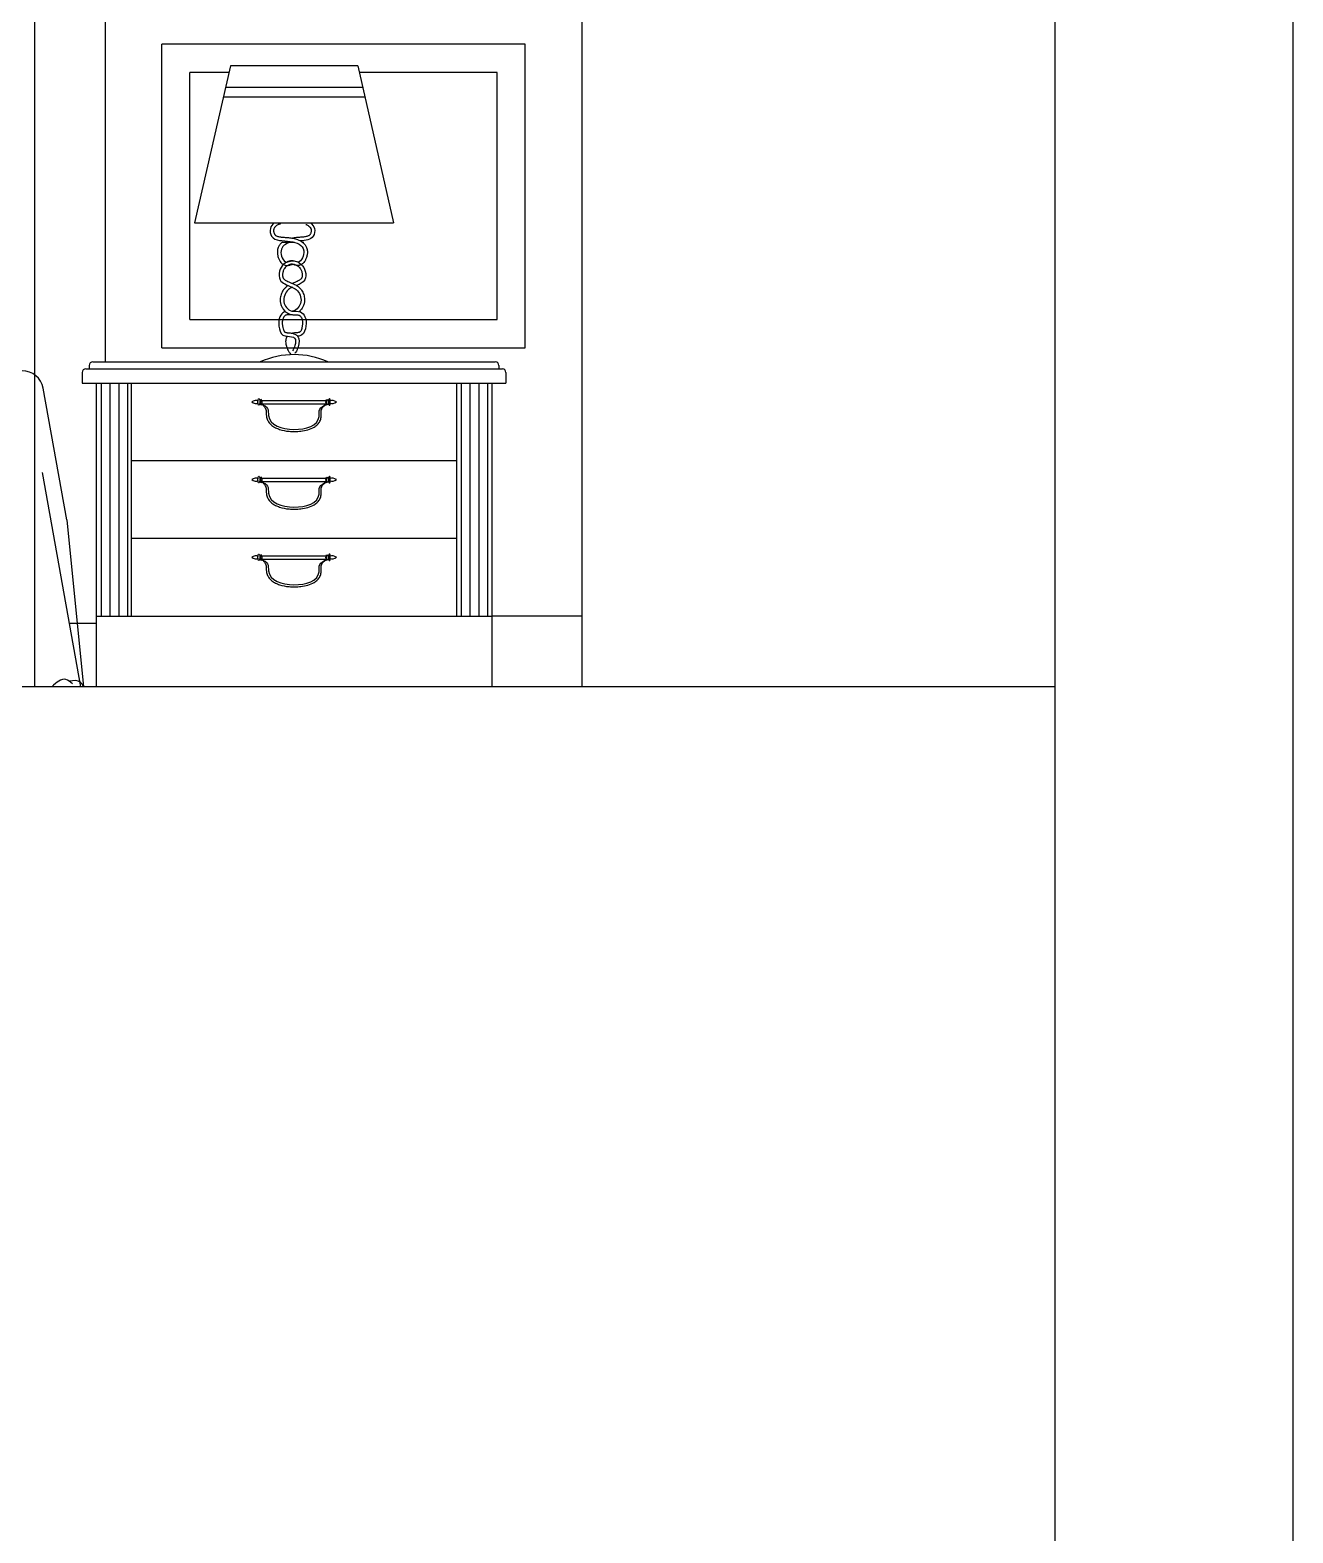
# Model space of a CAD drawing. Header units: inches. Extents: x 11.2 to 54.2, y 16.2 to 41.
# Drawn here: x 52.367 to 54.155, y 28.928 to 31.056 of the extents above; entities that cross this region are included whole.
import ezdxf

# ---------------------------------------------------------------- set-up
doc = ezdxf.new("R2010")
doc.units = ezdxf.units.IN
doc.header["$MEASUREMENT"] = 0
for name, color, linetype in [('02', 2, 'Continuous'), ('1', 1, 'Continuous'), ('4', 4, 'Continuous'), ('kadrbm', 4, 'Continuous')]:
    doc.layers.add(name, color=color, linetype=linetype)

# ---------------------------------------------------------------- blocks, each defined once
blk = doc.blocks.new('kadrbm')
at = {"layer": 'kadrbm', "color": 4}
blk.add_lwpolyline([(0, 0), (0, 24.7972), (21, 24.7972), (21, 0), (0, 0)], close=True, dxfattribs=at)
blk.add_lwpolyline([(20.6631, 0.3257), (20.6631, 24.4603), (0.3369, 24.4603), (0.3369, 0.3257), (20.6631, 0.3257)], dxfattribs=at)

msp = doc.modelspace()

# ---------------------------------------------------------------- linework, layer by layer
at = {"layer": '02'}
for p, q in [((53.1482, 32.8263), (53.1482, 30.1263)), ((53.0682, 31.0362), (52.5532, 31.0362)), ((52.6485, 30.9962), (52.5932, 30.9962)), ((52.6507, 31.0057), (52.5998, 30.7832)), ((52.8308, 31.0057), (52.6507, 31.0057)), ((52.8308, 31.0057), (52.8816, 30.7832)), ((53.0282, 30.9962), (52.8329, 30.9962)), ((52.8378, 30.975), (52.6437, 30.975)), ((52.8409, 30.9614), (52.6405, 30.9614)), ((52.5998, 30.7832), (52.8816, 30.7832)), ((52.7414, 30.7556), (52.7247, 30.7556)), ((52.7546, 30.7556), (52.7528, 30.7556)), ((52.4678, 30.2263), (52.4678, 30.5563)), ((52.4803, 30.2263), (52.4803, 30.5563)), ((52.4928, 30.2263), (52.4928, 30.5563)), ((52.5053, 30.2263), (52.5053, 30.5563)), ((52.9778, 30.2263), (52.9778, 30.5563)), ((52.9903, 30.2263), (52.9903, 30.5563)), ((53.0028, 30.2263), (53.0028, 30.5563)), ((53.0153, 30.2263), (53.0153, 30.5563)), ((52.6952, 30.5318), (52.7862, 30.5318)), ((52.6952, 30.5268), (52.7863, 30.5268)), ((52.3841, 30.4297), (52.4381, 30.1263)), ((52.6952, 30.4218), (52.7862, 30.4218)), ((52.6952, 30.4168), (52.7863, 30.4168)), ((52.6952, 30.3118), (52.7862, 30.3118)), ((52.6952, 30.3068), (52.7863, 30.3068)), ((52.4221, 30.2163), (52.4607, 30.2163)), ((53.1482, 30.1263), (49.7982, 30.1263))]:
    msp.add_line(p, q, dxfattribs=at)
for centre, radius, start, end in [((52.7407, 30.4799), 0.1167, 65.7073, 114.2927), ((52.687, 30.5222), 0.00955, 69.0492, 130.2371), ((52.687, 30.5368), 0.00955, 229.7629, 290.9508), ((52.7944, 30.5222), 0.00955, 49.7629, 110.9508), ((52.7944, 30.5368), 0.00955, 249.0492, 310.2371), ((52.687, 30.4122), 0.00955, 69.0492, 130.2371), ((52.687, 30.4268), 0.00955, 229.7629, 290.9508), ((52.7944, 30.4122), 0.00955, 49.7629, 110.9508), ((52.7944, 30.4268), 0.00955, 249.0492, 310.2371), ((52.687, 30.3022), 0.00955, 69.0492, 130.2371), ((52.7944, 30.3022), 0.00955, 49.7629, 110.9508), ((52.687, 30.3168), 0.00955, 229.7629, 290.9508), ((52.7944, 30.3168), 0.00955, 249.0492, 310.2371)]:
    msp.add_arc(centre, radius, start, end, dxfattribs=at)
for centre in [(52.6908, 30.5295), (52.6908, 30.4195), (52.6908, 30.3095)]:
    msp.add_ellipse(centre, major_axis=(0, 0.0047), ratio=0.287353, dxfattribs=at)
for centre, major_axis, ratio, start_param, end_param in [((52.6927, 30.5293), (-0.00001, 0.00346), 0.499816, 2.572703, 6.805763), ((52.6939, 30.5293), (0, 0.00386), 0.448757, 2.645237, 6.768924), ((52.6927, 30.4193), (-0.00001, 0.00346), 0.499816, 2.572703, 6.805763), ((52.6939, 30.4193), (0, 0.00386), 0.448757, 2.645237, 6.768924), ((52.6927, 30.3093), (-0.00001, 0.00346), 0.499816, 2.572703, 6.805763), ((52.6939, 30.3093), (0, 0.00386), 0.448757, 2.645237, 6.768924)]:
    msp.add_ellipse(centre, major_axis=major_axis, ratio=ratio, start_param=start_param, end_param=end_param, dxfattribs=at)
at = {"layer": '02', "extrusion": (0, 0, -1)}
for centre, major_axis, ratio, start_param, end_param in [((52.7876, 30.5293), (0, 0.00386), 0.448757, 2.645237, 6.768924), ((52.7887, 30.5293), (0.00001, 0.00346), 0.499816, 2.572703, 6.805763), ((52.7876, 30.4193), (0, 0.00386), 0.448757, 2.645237, 6.768924), ((52.7887, 30.4193), (0.00001, 0.00346), 0.499816, 2.572703, 6.805763), ((52.7876, 30.3093), (0, 0.00386), 0.448757, 2.645237, 6.768924), ((52.7887, 30.3093), (0.00001, 0.00346), 0.499816, 2.572703, 6.805763)]:
    msp.add_ellipse(centre, major_axis=major_axis, ratio=ratio, start_param=start_param, end_param=end_param, dxfattribs=at)
for centre in [(52.7907, 30.5295), (52.7907, 30.4195), (52.7907, 30.3095)]:
    msp.add_ellipse(centre, major_axis=(0, 0.0047), ratio=0.287353, dxfattribs=at)
at = {"layer": '02'}
for points, knots in [([(52.7126, 30.7832), (52.71, 30.7812), (52.7054, 30.7752), (52.7091, 30.7564), (52.734, 30.7597), (52.7601, 30.7493), (52.7501, 30.7243), (52.7369, 30.7316), (52.7254, 30.7259), (52.719, 30.7149), (52.7191, 30.6987), (52.7339, 30.6943), (52.7472, 30.6877), (52.7542, 30.6715), (52.7446, 30.6594), (52.7387, 30.6582), (52.7383, 30.6582)], [114.621033, 114.621033, 114.621033, 114.621033, 124.12004, 135.44211, 162.810921, 185.967208, 203.984139, 211.098678, 225.556746, 236.765717, 249.050556, 267.657282, 275.909022, 294.238731, 311.372704, 312.363402, 312.363402, 312.363402, 312.363402]), ([(52.7216, 30.7817), (52.7216, 30.7817), (52.7215, 30.7817), (52.7208, 30.7816), (52.7202, 30.7814), (52.7193, 30.7811), (52.719, 30.781), (52.7184, 30.7807), (52.7181, 30.7806), (52.7172, 30.7802), (52.7166, 30.7798), (52.7152, 30.7789), (52.7145, 30.7782), (52.7132, 30.7768), (52.7127, 30.7761), (52.7122, 30.775), (52.7121, 30.7747), (52.7119, 30.7742), (52.7119, 30.7739), (52.7118, 30.7734), (52.7118, 30.7732), (52.7117, 30.7723), (52.7117, 30.7717), (52.7118, 30.7706), (52.7119, 30.77), (52.7122, 30.7688), (52.7124, 30.7683), (52.7127, 30.7676), (52.7129, 30.7673), (52.7132, 30.7668), (52.7133, 30.7666), (52.7137, 30.7662), (52.7138, 30.766), (52.7144, 30.7655), (52.7147, 30.7653), (52.7156, 30.7647), (52.7162, 30.7645), (52.7174, 30.7641), (52.7181, 30.7639), (52.7196, 30.7635), (52.7205, 30.7634), (52.7229, 30.7631), (52.7247, 30.7629), (52.7285, 30.7626), (52.7305, 30.7625), (52.7337, 30.7622), (52.7348, 30.762), (52.7381, 30.7616), (52.7403, 30.7611), (52.7447, 30.7599), (52.7469, 30.7591), (52.7503, 30.7574), (52.7516, 30.7565), (52.7541, 30.7545), (52.7553, 30.7534), (52.7571, 30.751), (52.7578, 30.7498), (52.7587, 30.7475), (52.759, 30.7464), (52.7594, 30.7447), (52.7594, 30.744), (52.7596, 30.7426), (52.7596, 30.7419), (52.7595, 30.7396), (52.7593, 30.7381), (52.7586, 30.735), (52.7582, 30.7335), (52.757, 30.7309), (52.7564, 30.7297), (52.7551, 30.7277), (52.7544, 30.7268), (52.753, 30.7254), (52.7522, 30.7248), (52.7506, 30.7238), (52.7497, 30.7234), (52.7482, 30.723), (52.7478, 30.7229), (52.747, 30.7228), (52.7467, 30.7227), (52.7462, 30.7227), (52.7459, 30.7227), (52.7451, 30.7227), (52.7446, 30.7228), (52.7433, 30.723), (52.7425, 30.7232), (52.7412, 30.7236), (52.7406, 30.7238), (52.7395, 30.7242), (52.7391, 30.7243), (52.7386, 30.7244), (52.7385, 30.7245), (52.7382, 30.7245), (52.738, 30.7246), (52.7376, 30.7246), (52.7374, 30.7246), (52.7368, 30.7246), (52.7364, 30.7246), (52.7352, 30.7244), (52.7344, 30.7242), (52.7329, 30.7235), (52.7321, 30.723), (52.7305, 30.722), (52.7298, 30.7214), (52.7285, 30.7201), (52.7279, 30.7194), (52.7266, 30.7176), (52.7259, 30.7164), (52.7252, 30.7145), (52.725, 30.7138), (52.7246, 30.7123), (52.7245, 30.7116), (52.7244, 30.7098), (52.7244, 30.7089), (52.7245, 30.7071), (52.7247, 30.7063), (52.725, 30.7055), (52.7251, 30.7052), (52.7253, 30.7049), (52.7254, 30.7048), (52.7255, 30.7045), (52.7256, 30.7044), (52.7259, 30.704), (52.7261, 30.7037), (52.7269, 30.703), (52.7274, 30.7026), (52.7287, 30.7017), (52.7295, 30.7013), (52.7312, 30.7005), (52.7321, 30.7001), (52.7344, 30.6991), (52.7358, 30.6985), (52.7386, 30.6974), (52.74, 30.6968), (52.7429, 30.6953), (52.7444, 30.6945), (52.7463, 30.6931), (52.7468, 30.6927), (52.7478, 30.6918), (52.7483, 30.6914), (52.7497, 30.6899), (52.7505, 30.6889), (52.7525, 30.6859), (52.7536, 30.6839), (52.7551, 30.6795), (52.7555, 30.6773), (52.7556, 30.6737), (52.7556, 30.6726), (52.7553, 30.6707), (52.7552, 30.67), (52.7549, 30.6686), (52.7547, 30.668), (52.754, 30.666), (52.7535, 30.6647), (52.7519, 30.6618), (52.7507, 30.6602), (52.749, 30.6584), (52.7485, 30.658), (52.7481, 30.6576)], [106.203848, 106.203848, 106.203848, 106.203848, 106.309256, 106.309256, 108.837155, 108.837155, 110.114808, 110.114808, 111.39246, 111.39246, 113.947764, 113.947764, 117.924196, 117.924196, 121.900628, 121.900628, 123.560073, 123.560073, 124.805541, 124.805541, 126.051008, 126.051008, 128.541944, 128.541944, 131.032879, 131.032879, 133.545529, 133.545529, 135.024013, 135.024013, 136.681273, 136.681273, 138.338533, 138.338533, 141.222082, 141.222082, 144.105631, 144.105631, 146.989181, 146.989181, 149.87273, 149.87273, 154.962378, 154.962378, 160.052026, 160.052026, 162.656157, 162.656157, 167.864421, 167.864421, 173.072684, 173.072684, 176.663539, 176.663539, 180.254394, 180.254394, 183.17065, 183.17065, 185.370032, 185.370032, 186.75678, 186.75678, 188.143528, 188.143528, 191.28169, 191.28169, 194.419851, 194.419851, 197.058611, 197.058611, 199.221261, 199.221261, 200.991937, 200.991937, 202.762613, 202.762613, 203.540829, 203.540829, 204.003289, 204.003289, 204.46575, 204.46575, 205.390671, 205.390671, 207.119714, 207.119714, 208.848757, 208.848757, 210.5778, 210.5778, 211.090501, 211.090501, 212.115902, 212.115902, 213.141304, 213.141304, 215.192108, 215.192108, 218.693253, 218.693253, 222.194399, 222.194399, 225.695545, 225.695545, 229.19669, 229.19669, 234.560184, 234.560184, 237.335007, 237.335007, 240.109831, 240.109831, 243.733724, 243.733724, 247.357617, 247.357617, 248.719926, 248.719926, 249.671664, 249.671664, 250.623402, 250.623402, 252.526878, 252.526878, 255.664742, 255.664742, 258.802606, 258.802606, 261.94047, 261.94047, 266.130687, 266.130687, 270.320903, 270.320903, 274.511119, 274.511119, 276.064104, 276.064104, 277.617089, 277.617089, 280.723059, 280.723059, 285.922804, 285.922804, 291.122548, 291.122548, 293.669866, 293.669866, 295.183731, 295.183731, 296.697597, 296.697597, 299.725328, 299.725328, 303.929283, 303.929283, 305.254655, 305.254655, 305.254655, 305.254655]), ([(52.7576, 30.781), (52.7577, 30.781), (52.7579, 30.7809), (52.7583, 30.7807), (52.7586, 30.7806), (52.7595, 30.7802), (52.7601, 30.7798), (52.7614, 30.7789), (52.7622, 30.7782), (52.7634, 30.7768), (52.7639, 30.7761), (52.7644, 30.775), (52.7645, 30.7747), (52.7647, 30.7742), (52.7648, 30.7739), (52.7649, 30.7734), (52.7649, 30.7732), (52.765, 30.7723), (52.765, 30.7717), (52.7649, 30.7706), (52.7647, 30.77), (52.7644, 30.7688), (52.7643, 30.7683), (52.7639, 30.7676), (52.7638, 30.7673), (52.7635, 30.7668), (52.7633, 30.7666), (52.763, 30.7662), (52.7628, 30.766), (52.7623, 30.7655), (52.7619, 30.7653), (52.761, 30.7647), (52.7605, 30.7645), (52.7592, 30.7641), (52.7586, 30.7639), (52.757, 30.7635), (52.7562, 30.7634), (52.7537, 30.7631), (52.7519, 30.7629), (52.7481, 30.7626), (52.7461, 30.7625), (52.743, 30.7622), (52.7419, 30.762), (52.7399, 30.7618), (52.7391, 30.7616), (52.7383, 30.7615)], [109.595734, 109.595734, 109.595734, 109.595734, 110.114808, 110.114808, 111.39246, 111.39246, 113.947765, 113.947765, 117.924196, 117.924196, 121.900628, 121.900628, 123.560075, 123.560075, 124.805542, 124.805542, 126.05101, 126.05101, 128.541946, 128.541946, 131.032881, 131.032881, 133.545527, 133.545527, 135.024012, 135.024012, 136.681272, 136.681272, 138.338532, 138.338532, 141.222081, 141.222081, 144.10563, 144.10563, 146.989179, 146.989179, 149.872728, 149.872728, 154.962376, 154.962376, 160.052023, 160.052023, 162.656156, 162.656156, 164.564552, 164.564552, 164.564552, 164.564552]), ([(52.764, 30.7832), (52.7667, 30.7812), (52.7713, 30.7752), (52.7681, 30.7592), (52.7573, 30.7583), (52.7496, 30.7577)], [120.742501, 120.742501, 120.742501, 120.742501, 130.241288, 141.563358, 161.821253, 161.821253, 161.821253, 161.821253]), ([(52.7247, 30.7562), (52.7243, 30.756), (52.724, 30.7558), (52.7225, 30.7545), (52.7213, 30.7534), (52.7196, 30.751), (52.7189, 30.7498), (52.7179, 30.7475), (52.7176, 30.7464), (52.7173, 30.7447), (52.7172, 30.744), (52.7171, 30.7426), (52.7171, 30.7419), (52.7171, 30.7396), (52.7173, 30.7381), (52.718, 30.735), (52.7185, 30.7335), (52.7196, 30.7309), (52.7202, 30.7297), (52.7216, 30.7277), (52.7222, 30.7268), (52.7237, 30.7254), (52.7244, 30.7248), (52.7261, 30.7238), (52.727, 30.7234), (52.7284, 30.723), (52.7289, 30.7229), (52.7296, 30.7228), (52.7299, 30.7227), (52.7305, 30.7227), (52.7308, 30.7227), (52.7315, 30.7227), (52.732, 30.7228), (52.7334, 30.723), (52.7341, 30.7232), (52.7355, 30.7236), (52.7361, 30.7238), (52.7371, 30.7242), (52.7376, 30.7243), (52.7381, 30.7244), (52.7382, 30.7245), (52.7385, 30.7245), (52.7387, 30.7246), (52.739, 30.7246), (52.7392, 30.7246), (52.7398, 30.7246), (52.7403, 30.7246), (52.7414, 30.7244), (52.7422, 30.7242), (52.7438, 30.7235), (52.7446, 30.723), (52.7461, 30.722), (52.7469, 30.7214), (52.7482, 30.7201), (52.7488, 30.7194), (52.7501, 30.7176), (52.7507, 30.7164), (52.7514, 30.7145), (52.7517, 30.7138), (52.752, 30.7123), (52.7521, 30.7116), (52.7523, 30.7098), (52.7523, 30.7089), (52.7521, 30.7071), (52.7519, 30.7063), (52.7516, 30.7055), (52.7515, 30.7052), (52.7513, 30.7049), (52.7513, 30.7048), (52.7511, 30.7045), (52.751, 30.7044), (52.7507, 30.704), (52.7505, 30.7037), (52.7498, 30.703), (52.7492, 30.7026), (52.7479, 30.7017), (52.7472, 30.7013), (52.7455, 30.7005), (52.7445, 30.7001), (52.7423, 30.6991), (52.7409, 30.6985), (52.7391, 30.6978), (52.7387, 30.6977), (52.7383, 30.6975)], [175.822221, 175.822221, 175.822221, 175.822221, 176.66354, 176.66354, 180.254395, 180.254395, 183.17065, 183.17065, 185.37003, 185.37003, 186.756777, 186.756777, 188.143524, 188.143524, 191.281685, 191.281685, 194.419846, 194.419846, 197.058607, 197.058607, 199.221257, 199.221257, 200.991934, 200.991934, 202.762611, 202.762611, 203.540826, 203.540826, 204.003283, 204.003283, 204.46574, 204.46574, 205.390653, 205.390653, 207.119692, 207.119692, 208.84873, 208.84873, 210.577769, 210.577769, 211.090488, 211.090488, 212.115926, 212.115926, 213.141364, 213.141364, 215.192241, 215.192241, 218.693412, 218.693412, 222.194582, 222.194582, 225.695753, 225.695753, 229.196924, 229.196924, 234.560419, 234.560419, 237.335343, 237.335343, 240.110267, 240.110267, 243.734087, 243.734087, 247.357908, 247.357908, 248.720479, 248.720479, 249.672178, 249.672178, 250.623878, 250.623878, 252.527277, 252.527277, 255.665235, 255.665235, 258.803192, 258.803192, 261.94115, 261.94115, 266.13093, 266.13093, 267.262592, 267.262592, 267.262592, 267.262592]), ([(52.7353, 30.7556), (52.7286, 30.7537), (52.7176, 30.7466), (52.7265, 30.7243), (52.7397, 30.7316), (52.7512, 30.7259), (52.7577, 30.7149), (52.7576, 30.7004), (52.749, 30.6964), (52.7443, 30.6945)], [174.175905, 174.175905, 174.175905, 174.175905, 192.088456, 210.105387, 217.219926, 231.677994, 242.886965, 255.171804, 269.338797, 269.338797, 269.338797, 269.338797]), ([(52.7324, 30.6945), (52.7319, 30.6942), (52.7314, 30.6938), (52.7303, 30.6931), (52.7298, 30.6927), (52.7288, 30.6918), (52.7284, 30.6914), (52.727, 30.6899), (52.7261, 30.6889), (52.7241, 30.6859), (52.7231, 30.6839), (52.7216, 30.6795), (52.7211, 30.6773), (52.721, 30.6737), (52.7211, 30.6726), (52.7213, 30.6707), (52.7214, 30.67), (52.7217, 30.6686), (52.7219, 30.668), (52.7226, 30.666), (52.7232, 30.6647), (52.7248, 30.6618), (52.7259, 30.6602), (52.7286, 30.6574), (52.7301, 30.6562), (52.7325, 30.6549), (52.7331, 30.6546), (52.7345, 30.654), (52.7352, 30.6538), (52.7363, 30.6535), (52.7367, 30.6534), (52.7373, 30.6533), (52.7377, 30.6532), (52.7387, 30.6531), (52.7393, 30.653), (52.741, 30.6529), (52.742, 30.6529), (52.7438, 30.6529), (52.7446, 30.6529), (52.746, 30.6528), (52.7466, 30.6528), (52.7472, 30.6526), (52.7474, 30.6526), (52.7476, 30.6525), (52.7477, 30.6524), (52.7479, 30.6523), (52.7481, 30.6523), (52.7484, 30.6521), (52.7486, 30.6519), (52.7494, 30.6513), (52.7499, 30.6507), (52.7508, 30.6494), (52.7513, 30.6486), (52.7519, 30.6471), (52.7521, 30.6464), (52.7525, 30.6448), (52.7526, 30.644), (52.7527, 30.6422), (52.7527, 30.6413), (52.7526, 30.6397), (52.7525, 30.6392), (52.7524, 30.638), (52.7523, 30.6374), (52.7521, 30.6361), (52.752, 30.6355), (52.7517, 30.6338), (52.7514, 30.6329), (52.7508, 30.6312), (52.7505, 30.6305), (52.7499, 30.6296), (52.7497, 30.6293), (52.7494, 30.6289), (52.7493, 30.6288), (52.7491, 30.6287), (52.749, 30.6286), (52.7489, 30.6285), (52.7488, 30.6285), (52.7485, 30.6283), (52.7481, 30.6282), (52.7474, 30.628), (52.7469, 30.6279), (52.7458, 30.6277), (52.7451, 30.6276), (52.7438, 30.6275), (52.743, 30.6274), (52.7415, 30.6273), (52.7407, 30.6272), (52.7393, 30.627), (52.7388, 30.6269), (52.7383, 30.6268)], [273.018356, 273.018356, 273.018356, 273.018356, 274.510489, 274.510489, 276.063181, 276.063181, 277.615873, 277.615873, 280.721257, 280.721257, 285.921053, 285.921053, 291.120849, 291.120849, 293.667498, 293.667498, 295.181592, 295.181592, 296.695687, 296.695687, 299.723875, 299.723875, 303.927971, 303.927971, 308.132068, 308.132068, 309.640977, 309.640977, 311.237915, 311.237915, 311.987526, 311.987526, 312.737138, 312.737138, 314.236361, 314.236361, 316.851827, 316.851827, 319.467293, 319.467293, 322.082759, 322.082759, 323.287723, 323.287723, 324.154038, 324.154038, 325.020352, 325.020352, 326.752981, 326.752981, 330.113971, 330.113971, 333.474961, 333.474961, 336.835951, 336.835951, 340.19694, 340.19694, 343.55793, 343.55793, 345.364232, 345.364232, 347.337463, 347.337463, 349.310694, 349.310694, 352.608363, 352.608363, 355.906032, 355.906032, 358.103707, 358.103707, 359.463684, 359.463684, 360.29394, 360.29394, 361.124196, 361.124196, 363.114013, 363.114013, 365.103831, 365.103831, 367.093648, 367.093648, 369.083465, 369.083465, 371.073282, 371.073282, 372.234378, 372.234378, 372.234378, 372.234378]), ([(52.7383, 30.692), (52.7363, 30.6911), (52.7292, 30.6871), (52.7225, 30.6715), (52.735, 30.6556), (52.7495, 30.6596), (52.7579, 30.6492), (52.758, 30.6372), (52.7546, 30.6243), (52.748, 30.6229), (52.7457, 30.6226)], [275.432758, 275.432758, 275.432758, 275.432758, 282.03027, 300.359979, 317.493952, 329.894392, 339.235888, 352.440217, 366.330787, 372.56457, 372.56457, 372.56457, 372.56457]), ([(52.7286, 30.6576), (52.728, 30.6574), (52.7246, 30.6564), (52.7188, 30.6492), (52.7186, 30.6372), (52.722, 30.6241), (52.7325, 30.6222), (52.7439, 30.6221), (52.7426, 30.61), (52.7399, 30.604), (52.7383, 30.6019)], [322.011843, 322.011843, 322.011843, 322.011843, 323.773144, 333.11464, 346.318969, 360.209539, 366.781568, 377.338024, 387.713462, 395.592473, 395.592473, 395.592473, 395.592473]), ([(52.7383, 30.6531), (52.7378, 30.653), (52.7372, 30.653), (52.7356, 30.6529), (52.7346, 30.6529), (52.7328, 30.6529), (52.732, 30.6529), (52.7306, 30.6528), (52.7301, 30.6528), (52.7294, 30.6526), (52.7293, 30.6526), (52.729, 30.6525), (52.7289, 30.6524), (52.7287, 30.6523), (52.7286, 30.6523), (52.7283, 30.6521), (52.728, 30.6519), (52.7273, 30.6513), (52.7268, 30.6507), (52.7258, 30.6494), (52.7254, 30.6487), (52.7248, 30.6472), (52.7245, 30.6465), (52.7242, 30.6449), (52.7241, 30.6441), (52.7239, 30.6423), (52.7239, 30.6414), (52.724, 30.6399), (52.7241, 30.6393), (52.7242, 30.638), (52.7243, 30.6374), (52.7245, 30.6361), (52.7246, 30.6354), (52.725, 30.6338), (52.7252, 30.6328), (52.7258, 30.6312), (52.7262, 30.6304), (52.7267, 30.6295), (52.7269, 30.6293), (52.7273, 30.6289), (52.7274, 30.6288), (52.7276, 30.6287), (52.7276, 30.6286), (52.7278, 30.6285), (52.7278, 30.6285), (52.7282, 30.6283), (52.7285, 30.6282), (52.7292, 30.628), (52.7297, 30.6279), (52.7308, 30.6277), (52.7314, 30.6276), (52.7327, 30.6275), (52.7335, 30.6274), (52.735, 30.6273), (52.7358, 30.6272), (52.7375, 30.627), (52.7383, 30.6268), (52.7401, 30.6264), (52.741, 30.6261), (52.7425, 30.6254), (52.7431, 30.625), (52.7441, 30.6243), (52.7445, 30.624), (52.7452, 30.6233), (52.7455, 30.6229), (52.746, 30.6222), (52.7463, 30.6218), (52.7469, 30.6206), (52.7471, 30.6199), (52.7475, 30.6184), (52.7477, 30.6177), (52.7478, 30.6163), (52.7478, 30.6156), (52.7478, 30.6136), (52.7476, 30.6123), (52.7472, 30.6103), (52.7471, 30.6096), (52.7467, 30.6082), (52.7465, 30.6076), (52.7461, 30.6063), (52.7459, 30.6057), (52.7452, 30.6038), (52.7446, 30.6026), (52.7434, 30.6004), (52.7427, 30.5994), (52.742, 30.5985)], [312.96731, 312.96731, 312.96731, 312.96731, 314.244048, 314.244048, 316.859404, 316.859404, 319.47476, 319.47476, 322.090115, 322.090115, 323.299435, 323.299435, 324.142567, 324.142567, 324.9857, 324.9857, 326.671964, 326.671964, 330.016991, 330.016991, 333.362018, 333.362018, 336.707046, 336.707046, 340.052073, 340.052073, 343.3971, 343.3971, 345.302768, 345.302768, 347.338494, 347.338494, 349.37422, 349.37422, 352.659805, 352.659805, 355.945391, 355.945391, 358.137644, 358.137644, 359.430974, 359.430974, 360.240761, 360.240761, 361.050549, 361.050549, 363.024365, 363.024365, 364.998182, 364.998182, 366.971998, 366.971998, 368.945815, 368.945815, 370.919631, 370.919631, 372.893448, 372.893448, 374.867264, 374.867264, 376.139596, 376.139596, 376.954778, 376.954778, 377.716982, 377.716982, 378.479186, 378.479186, 379.895926, 379.895926, 381.312665, 381.312665, 382.729404, 382.729404, 385.528548, 385.528548, 387.162428, 387.162428, 388.690273, 388.690273, 390.218117, 390.218117, 393.273806, 393.273806, 395.989199, 395.989199, 395.989199, 395.989199]), ([(52.731, 30.6226), (52.7309, 30.6226), (52.7309, 30.6226), (52.7307, 30.6223), (52.7305, 30.622), (52.7299, 30.621), (52.7296, 30.6202), (52.7292, 30.6188), (52.729, 30.6181), (52.7289, 30.6167), (52.7288, 30.616), (52.7288, 30.6141), (52.729, 30.6128), (52.7294, 30.6106), (52.7296, 30.6096), (52.73, 30.6081), (52.7301, 30.6076), (52.7304, 30.6065), (52.7306, 30.606), (52.7312, 30.6045), (52.7316, 30.6035), (52.7329, 30.601), (52.7337, 30.5997), (52.7353, 30.5978), (52.7358, 30.5971), (52.7364, 30.5965)], [377.650713, 377.650713, 377.650713, 377.650713, 377.671372, 377.671372, 378.287433, 378.287433, 379.6663, 379.6663, 381.045166, 381.045166, 382.424032, 382.424032, 385.138632, 385.138632, 387.289308, 387.289308, 388.563891, 388.563891, 389.838473, 389.838473, 392.387639, 392.387639, 396.076631, 396.076631, 397.979992, 397.979992, 397.979992, 397.979992]), ([(52.6948, 30.526), (52.6951, 30.5258), (52.6955, 30.5257), (52.6967, 30.5252), (52.697, 30.5245), (52.6982, 30.5235), (52.6982, 30.523), (52.6992, 30.5222), (52.6996, 30.5215), (52.7001, 30.5201), (52.7002, 30.5199), (52.7005, 30.5198), (52.7007, 30.519), (52.7008, 30.5184), (52.7009, 30.5181), (52.7011, 30.5171), (52.7012, 30.5162), (52.7013, 30.5144), (52.7013, 30.5133), (52.7013, 30.5117), (52.7014, 30.5111), (52.7015, 30.5101), (52.7015, 30.5096), (52.7017, 30.5087), (52.7017, 30.5082), (52.702, 30.5069), (52.7023, 30.506), (52.7033, 30.5034), (52.7043, 30.5017), (52.7066, 30.4987), (52.7079, 30.4974), (52.7109, 30.495), (52.7126, 30.4939), (52.7162, 30.4921), (52.718, 30.4914), (52.7242, 30.4893), (52.7288, 30.4884), (52.7363, 30.4878), (52.7391, 30.4877), (52.7447, 30.4877), (52.7475, 30.4879), (52.7537, 30.4886), (52.7571, 30.4893), (52.7635, 30.4912), (52.7665, 30.4924), (52.7708, 30.4951), (52.7724, 30.4963), (52.7752, 30.499), (52.7764, 30.5006), (52.7782, 30.5041), (52.7788, 30.506), (52.7791, 30.5086), (52.7792, 30.5091), (52.7792, 30.5101), (52.7792, 30.5106), (52.7793, 30.5121), (52.7792, 30.5131), (52.7792, 30.5149), (52.7793, 30.5157), (52.779, 30.5167), (52.7791, 30.5172), (52.7792, 30.5178), (52.7792, 30.5179), (52.7793, 30.5182), (52.7794, 30.5183), (52.7797, 30.5187), (52.7795, 30.5191), (52.7801, 30.5198), (52.7803, 30.52), (52.7806, 30.5213), (52.7812, 30.5222), (52.7832, 30.5236), (52.7846, 30.5248), (52.7861, 30.5255), (52.7865, 30.5257), (52.7869, 30.5259)], [0, 0, 0, 0, 1.151224, 1.151224, 3.453671, 3.453671, 5.998117, 5.998117, 8.542563, 8.542563, 9.985548, 9.985548, 11.428532, 11.428532, 12.871517, 12.871517, 15.757436, 15.757436, 18.643355, 18.643355, 20.146326, 20.146326, 21.335255, 21.335255, 22.524183, 22.524183, 24.90204, 24.90204, 30.047196, 30.047196, 35.192351, 35.192351, 40.337506, 40.337506, 45.482662, 45.482662, 56.451045, 56.451045, 62.775339, 62.775339, 69.099632, 69.099632, 77.210466, 77.210466, 85.3213, 85.3213, 90.618261, 90.618261, 95.915222, 95.915222, 101.212183, 101.212183, 102.515526, 102.515526, 103.818868, 103.818868, 106.517278, 106.517278, 109.215688, 109.215688, 111.147732, 111.147732, 112.022625, 112.022625, 112.897518, 112.897518, 115.015374, 115.015374, 117.133229, 117.133229, 119.251085, 119.251085, 122.838921, 122.838921, 123.885454, 123.885454, 123.885454, 123.885454]), ([(52.6948, 30.416), (52.6951, 30.4158), (52.6955, 30.4157), (52.6967, 30.4152), (52.697, 30.4145), (52.6982, 30.4135), (52.6982, 30.413), (52.6992, 30.4122), (52.6996, 30.4115), (52.7001, 30.4101), (52.7002, 30.4099), (52.7005, 30.4098), (52.7007, 30.409), (52.7008, 30.4084), (52.7009, 30.4081), (52.7011, 30.4071), (52.7012, 30.4062), (52.7013, 30.4044), (52.7013, 30.4033), (52.7013, 30.4017), (52.7014, 30.4011), (52.7015, 30.4001), (52.7015, 30.3996), (52.7017, 30.3987), (52.7017, 30.3982), (52.702, 30.3969), (52.7023, 30.396), (52.7033, 30.3934), (52.7043, 30.3917), (52.7066, 30.3887), (52.7079, 30.3874), (52.7109, 30.385), (52.7126, 30.3839), (52.7162, 30.3821), (52.718, 30.3814), (52.7242, 30.3793), (52.7288, 30.3784), (52.7363, 30.3778), (52.7391, 30.3777), (52.7447, 30.3777), (52.7475, 30.3779), (52.7537, 30.3786), (52.7571, 30.3793), (52.7635, 30.3812), (52.7665, 30.3824), (52.7708, 30.3851), (52.7724, 30.3863), (52.7752, 30.389), (52.7764, 30.3906), (52.7782, 30.3941), (52.7788, 30.396), (52.7791, 30.3986), (52.7792, 30.3991), (52.7792, 30.4001), (52.7792, 30.4006), (52.7793, 30.4021), (52.7792, 30.4031), (52.7792, 30.4049), (52.7793, 30.4057), (52.779, 30.4067), (52.7791, 30.4072), (52.7792, 30.4078), (52.7792, 30.4079), (52.7793, 30.4082), (52.7794, 30.4083), (52.7797, 30.4087), (52.7795, 30.4091), (52.7801, 30.4098), (52.7803, 30.41), (52.7806, 30.4113), (52.7812, 30.4122), (52.7832, 30.4136), (52.7846, 30.4148), (52.7861, 30.4155), (52.7865, 30.4157), (52.7869, 30.4159)], [0, 0, 0, 0, 1.151224, 1.151224, 3.453671, 3.453671, 5.998117, 5.998117, 8.542563, 8.542563, 9.985548, 9.985548, 11.428532, 11.428532, 12.871517, 12.871517, 15.757436, 15.757436, 18.643355, 18.643355, 20.146326, 20.146326, 21.335255, 21.335255, 22.524183, 22.524183, 24.90204, 24.90204, 30.047196, 30.047196, 35.192351, 35.192351, 40.337506, 40.337506, 45.482662, 45.482662, 56.451045, 56.451045, 62.775339, 62.775339, 69.099632, 69.099632, 77.210466, 77.210466, 85.3213, 85.3213, 90.618261, 90.618261, 95.915222, 95.915222, 101.212183, 101.212183, 102.515526, 102.515526, 103.818868, 103.818868, 106.517278, 106.517278, 109.215688, 109.215688, 111.147732, 111.147732, 112.022625, 112.022625, 112.897518, 112.897518, 115.015374, 115.015374, 117.133229, 117.133229, 119.251085, 119.251085, 122.838921, 122.838921, 123.885454, 123.885454, 123.885454, 123.885454]), ([(52.6948, 30.306), (52.6951, 30.3058), (52.6955, 30.3057), (52.6967, 30.3052), (52.697, 30.3045), (52.6982, 30.3035), (52.6982, 30.303), (52.6992, 30.3022), (52.6996, 30.3015), (52.7001, 30.3001), (52.7002, 30.2999), (52.7005, 30.2998), (52.7007, 30.299), (52.7008, 30.2984), (52.7009, 30.2981), (52.7011, 30.2971), (52.7012, 30.2962), (52.7013, 30.2944), (52.7013, 30.2933), (52.7013, 30.2917), (52.7014, 30.2911), (52.7015, 30.2901), (52.7015, 30.2896), (52.7017, 30.2887), (52.7017, 30.2882), (52.702, 30.2869), (52.7023, 30.286), (52.7033, 30.2834), (52.7043, 30.2817), (52.7066, 30.2787), (52.7079, 30.2774), (52.7109, 30.275), (52.7126, 30.2739), (52.7162, 30.2721), (52.718, 30.2714), (52.7242, 30.2693), (52.7288, 30.2684), (52.7363, 30.2678), (52.7391, 30.2677), (52.7447, 30.2677), (52.7475, 30.2679), (52.7537, 30.2686), (52.7571, 30.2693), (52.7635, 30.2712), (52.7665, 30.2724), (52.7708, 30.2751), (52.7724, 30.2763), (52.7752, 30.279), (52.7764, 30.2806), (52.7782, 30.2841), (52.7788, 30.286), (52.7791, 30.2886), (52.7792, 30.2891), (52.7792, 30.2901), (52.7792, 30.2906), (52.7793, 30.2921), (52.7792, 30.2931), (52.7792, 30.2949), (52.7793, 30.2957), (52.779, 30.2967), (52.7791, 30.2972), (52.7792, 30.2978), (52.7792, 30.2979), (52.7793, 30.2982), (52.7794, 30.2983), (52.7797, 30.2987), (52.7795, 30.2991), (52.7801, 30.2998), (52.7803, 30.3), (52.7806, 30.3013), (52.7812, 30.3022), (52.7832, 30.3036), (52.7846, 30.3048), (52.7861, 30.3055), (52.7865, 30.3057), (52.7869, 30.3059)], [0, 0, 0, 0, 1.151224, 1.151224, 3.453671, 3.453671, 5.998117, 5.998117, 8.542563, 8.542563, 9.985548, 9.985548, 11.428532, 11.428532, 12.871517, 12.871517, 15.757436, 15.757436, 18.643355, 18.643355, 20.146326, 20.146326, 21.335255, 21.335255, 22.524183, 22.524183, 24.90204, 24.90204, 30.047196, 30.047196, 35.192351, 35.192351, 40.337506, 40.337506, 45.482662, 45.482662, 56.451045, 56.451045, 62.775339, 62.775339, 69.099632, 69.099632, 77.210466, 77.210466, 85.3213, 85.3213, 90.618261, 90.618261, 95.915222, 95.915222, 101.212183, 101.212183, 102.515526, 102.515526, 103.818868, 103.818868, 106.517278, 106.517278, 109.215688, 109.215688, 111.147732, 111.147732, 112.022625, 112.022625, 112.897518, 112.897518, 115.015374, 115.015374, 117.133229, 117.133229, 119.251085, 119.251085, 122.838921, 122.838921, 123.885454, 123.885454, 123.885454, 123.885454]), ([(52.4427, 30.1263), (52.4413, 30.1287), (52.4371, 30.136), (52.4283, 30.135), (52.4223, 30.1341)], [0, 0, 0, 0, 7.909202, 23.879103, 23.879103, 23.879103, 23.879103])]:
    msp.add_open_spline(points, degree=3, knots=knots, dxfattribs=at)
for points in [[(52.6948, 30.5264), (52.7031, 30.5205), (52.7045, 30.5102), (52.7405, 30.4907), (52.7762, 30.5091), (52.777, 30.5192), (52.7867, 30.5262)], [(52.6948, 30.4164), (52.7031, 30.4105), (52.7045, 30.4002), (52.7405, 30.3807), (52.7762, 30.3991), (52.777, 30.4092), (52.7867, 30.4162)], [(52.6948, 30.3064), (52.7031, 30.3005), (52.7045, 30.2902), (52.7405, 30.2707), (52.7762, 30.2891), (52.777, 30.2992), (52.7867, 30.3062)], [(52.4267, 30.1304), (52.4174, 30.1366), (52.3976, 30.1263)]]:
    msp.add_spline(points, degree=3, dxfattribs=at)
at = {"layer": '1'}
for p, q in [((52.4732, 32.8263), (52.4732, 30.5863)), ((52.3732, 32.7063), (52.3732, 30.1263)), ((52.5532, 30.6062), (52.5532, 31.0362)), ((53.0682, 30.6062), (53.0682, 31.0362)), ((52.5932, 30.6462), (52.5932, 30.9962)), ((53.0282, 30.6462), (53.0282, 30.9962)), ((52.5932, 30.6462), (53.0282, 30.6462)), ((52.5532, 30.6062), (53.0682, 30.6062)), ((52.4407, 30.5713), (52.4407, 30.5563)), ((52.4457, 30.5763), (53.0357, 30.5763)), ((52.4507, 30.5813), (52.4507, 30.5763)), ((52.4557, 30.5863), (53.0257, 30.5863)), ((53.0307, 30.5813), (53.0307, 30.5763)), ((53.0407, 30.5713), (53.0407, 30.5563)), ((52.4188, 30.3624), (52.3852, 30.549)), ((52.4407, 30.5563), (53.0407, 30.5563)), ((52.4607, 30.1263), (52.4607, 30.5563)), ((52.5107, 30.2263), (52.5107, 30.5563)), ((52.9707, 30.5563), (52.9707, 30.2263)), ((53.0207, 30.5563), (53.0207, 30.1263)), ((52.9707, 30.4463), (52.5107, 30.4463)), ((52.4188, 30.3624), (52.4427, 30.1263)), ((52.9707, 30.3363), (52.5107, 30.3363)), ((52.4607, 30.2263), (53.0207, 30.2263)), ((53.1482, 30.2263), (53.0207, 30.2263))]:
    msp.add_line(p, q, dxfattribs=at)
for centre, radius, start, end in [((52.3557, 30.5437), 0.03, 10.209, 90), ((52.4457, 30.5713), 0.005, 90, 180), ((52.4557, 30.5813), 0.005, 90, 180), ((53.0257, 30.5813), 0.005, 0, 90), ((53.0357, 30.5713), 0.005, 0, 90)]:
    msp.add_arc(centre, radius, start, end, dxfattribs=at)
at = {"layer": '4'}
msp.add_line((53.8184, 30.1263), (33.4922, 30.1263), dxfattribs=at)

# ---------------------------------------------------------------- block references
at = {"layer": 'kadrbm'}
msp.add_blockref('kadrbm', (33.1553, 16.2093), dxfattribs=at)

doc.saveas('drawing.dxf')
